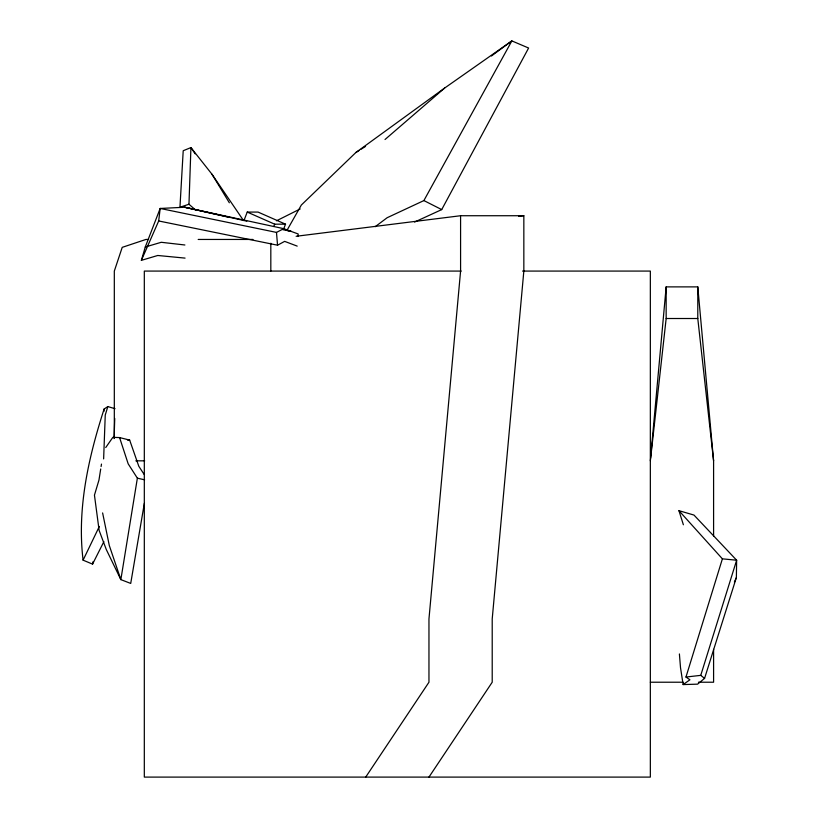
<?xml version="1.0" encoding="UTF-8"?>
<svg xmlns="http://www.w3.org/2000/svg" width="818" height="818" viewBox="0 0 818 818"><rect width="100%" height="100%" fill="white"/><g stroke="black" fill="none" stroke-linecap="round" stroke-linejoin="round"><path stroke-width="1.23" d="M679.4 653.96L680.515 667.703L683.132 684.574L697.59 684.155L704.574 678.378L736.374 577.559L736.64 560.218L693.971 515.064L678.95 510.677L683.378 524.767M114.08 438.56L114.745 418.479M188.968 204.244L190.921 147.588L183.212 150.727L179.95 207.24L188.968 204.244L195.379 209.848M103.63 458.908L105.246 415.074L107.823 406.587L115.031 408.703M103.917 411.423L104.111 409.031L107.823 406.587M650.576 458.295L666.159 286.883L697.785 286.883L713.593 460.831L713.593 536.076M650.341 460.831L666.159 318.509L666.159 286.883M185.062 258.11L157.762 255.482L141.371 260.349L158.692 220.962L160.164 208.457L184.663 207.24L246.811 221.157M100.706 469L98.968 480.043L94.448 495.135L99.121 530.401L106.258 549.451L120.849 579.614L130.716 583.428L144.377 503.193M101.095 466.546L101.483 464.092M105.747 447.528L112.853 437.333L119.581 437.579L128.181 463.837L137.373 478.172L120.849 579.614L109.305 545.534L102.618 512.927M104.111 409.031C88.395 457.743 76.892 508.714 83.088 560.156L92.557 564.123L93.088 561.629M141.371 260.349L145.277 246.995L160.164 208.457L276.484 232.404L283.754 228.672L298.141 233.968L298.181 236.484M683.132 684.574L689.922 679.789L685.975 677.038L722.396 558.837L678.95 510.677M685.975 677.038L700.75 675.361L736.64 560.218L722.396 558.837M244.061 220.267L247.24 212.077L258.059 212.077L285.523 224.183L283.243 230.032M273.795 226.525L274.705 224.183L285.523 224.183M734.37 582.058L736.374 577.559M83.088 560.156L99.336 526.444M92.557 564.123L103.886 541.639M414.583 222.067L441.71 209.592L528.612 48.027L511.853 40.9L444.624 88.068L355.84 152.537L301.361 205.011L287.159 230.011M375.186 226.719L387.149 217.721L423.888 200.574L511.853 40.9L491.434 56.002M365.707 777.1L428.959 682.222L428.959 618.97L460.585 271.075L460.585 215.727L523.837 215.727L523.837 271.075L492.211 618.97L492.211 682.222L428.959 777.1M385.022 139.51L444.624 88.068M355.84 152.537L359.071 150.492M361.229 149.132L365.544 146.412M158.692 220.962L277.547 245.206L284.654 241.371L297.2 246.116M276.474 220.809L300.186 208.948M145.277 246.995L161.248 242.292L184.899 244.991M296.126 236.279L460.585 215.727M518.776 216.361L523.837 215.727M148.498 239.449L145.941 239.449L122.219 247.353L114.316 271.075L114.316 438.059M198.181 239.449L252.987 239.449M461.219 271.075L144.316 271.075L144.316 777.1L650.341 777.1L650.341 271.075L522.559 271.075M666.159 318.509L697.785 318.509L713.593 460.831M135.819 460.831L144.674 460.831M650.341 682.222L683.235 682.222M698.419 682.222L713.593 682.222L713.593 649.328M127.434 440.033L129.663 440.084L138.804 466.27L144.183 474.471M283.754 228.672L184.663 207.24L227.946 217.056M137.373 478.172L144.602 479.808M119.581 437.579L129.663 440.084M247.24 212.077L274.705 224.183M423.888 200.574L441.71 209.592M700.75 675.361L704.574 678.378M243.519 220.553L211.954 174.203L190.921 147.588L195.185 153.856M211.954 174.203L229.347 202.782M276.484 232.404L277.547 245.206M697.785 286.883L697.785 318.509M270.819 243.243L270.819 271.075M291.034 231.351L284.848 229.95L291.034 231.351"/></g></svg>
